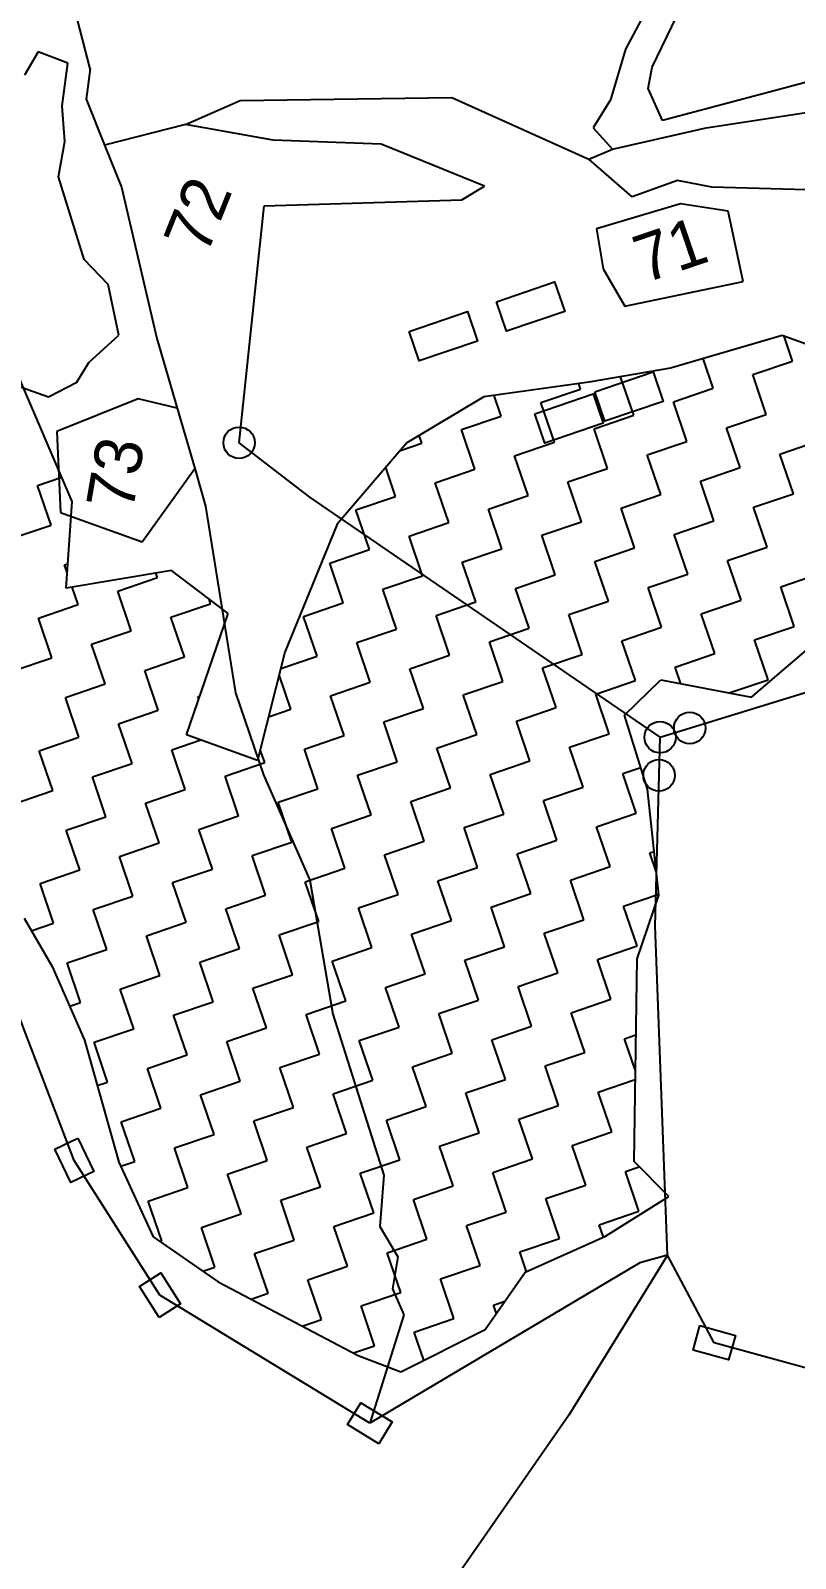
# Model space of a CAD drawing. Header units: metres. Extents: x 322986 to 329400, y 1832749 to 1836820.
# Drawn here: x 326050 to 326343, y 1833876 to 1834461 of the extents above; entities that cross this region are included whole.
import ezdxf

# ---------------------------------------------------------------- set-up
doc = ezdxf.new("R2010")
doc.units = ezdxf.units.M
doc.header["$MEASUREMENT"] = 0
for name, color, linetype in [('OTHERS', 1, 'Continuous'), ('POLY_HATCH', 12, 'Continuous'), ('POLY_PARCEL', 6, 'Continuous'), ('POLY_WATER', 4, 'Continuous'), ('TEXT_PARCEL', 7, 'Continuous'), ('V_BOUND_LINE', 7, 'Continuous')]:
    doc.layers.add(name, color=color, linetype=linetype)
doc.styles.add('TEXT_MAP', font='')
doc.styles.get('TEXT_MAP').set_extended_font_data('Kruti Dev 050')

msp = doc.modelspace()

# ---------------------------------------------------------------- linework, layer by layer
for points in [[(326067.91, 1834037.14), (326073.97, 1834024.42), (326065.17, 1834020.23), (326059.11, 1834032.95)], [(326099.02, 1833968.55), (326091.46, 1833980.43), (326099.68, 1833985.66), (326107.24, 1833973.78)], [(326306.25, 1833965.44), (326319.83, 1833961.68), (326317.23, 1833952.29), (326303.65, 1833956.05)], [(326183.26, 1833920.21), (326171.24, 1833927.54), (326176.31, 1833935.86), (326188.34, 1833928.52)]]:
    msp.add_lwpolyline(points, close=True)
for centre in [(326129.69, 1834303.47), (326302.35, 1834194.25), (326290.99, 1834190.74), (326290.6, 1834176.12)]:
    msp.add_circle(centre, 6.03)
at = {"layer": 'OTHERS'}
for points in [[(326228.25, 1834357.45), (326250.59, 1834365.05), (326254.43, 1834353.77), (326232.09, 1834346.16)], [(326194.85, 1834346.07), (326217.18, 1834353.68), (326221.03, 1834342.39), (326198.69, 1834334.79)], [(326266.02, 1834323.02), (326288.36, 1834330.63), (326292.2, 1834319.34), (326269.87, 1834311.74)], [(326242.95, 1834314.6), (326265.28, 1834322.21), (326269.13, 1834310.92), (326246.79, 1834303.31)]]:
    msp.add_lwpolyline(points, close=True, dxfattribs=at)
at = {"layer": 'POLY_HATCH'}
for p, q in [((326337.7, 1834344.54), (326294.92, 1834332.09)), ((326392.66, 1834324.77), (326337.7, 1834344.54)), ((326065.71, 1834281.01), (326043.6, 1834332.58)), ((326294.92, 1834332.09), (326263.72, 1834326.62)), ((326263.72, 1834326.62), (326223.44, 1834321.09)), ((326223.44, 1834321.09), (326193.95, 1834303.47)), ((326193.95, 1834303.47), (326167.27, 1834272.26)), ((326063.37, 1834247.79), (326065.71, 1834281.01)), ((326167.27, 1834272.26), (326147.24, 1834223.31)), ((326103.82, 1834254.59), (326063.37, 1834247.79)), ((326125.54, 1834238.04), (326103.82, 1834254.59)), ((326109.48, 1834191.66), (326125.54, 1834238.04)), ((326326.03, 1834206.01), (326353.48, 1834229.6)), ((326147.24, 1834223.31), (326136.78, 1834181.87)), ((326277.4, 1834199.15), (326291.3, 1834212.67)), ((326291.3, 1834212.67), (326326.03, 1834206.01)), ((326286.11, 1834170.9), (326277.4, 1834199.15)), ((326136.78, 1834181.87), (326109.48, 1834191.66)), ((326290.54, 1834130.28), (326286.11, 1834170.9)), ((326282.16, 1834105.91), (326290.54, 1834130.28)), ((326047.27, 1834121.38), (326058.1, 1834102.95)), ((326281.01, 1834028.24), (326282.16, 1834105.91)), ((326058.1, 1834102.95), (326070.44, 1834074.72)), ((326070.44, 1834074.72), (326083.62, 1834027.99)), ((326083.62, 1834027.99), (326096.69, 1833999.41)), ((326294.34, 1834014.9), (326281.01, 1834028.24)), ((326270.11, 1833999.67), (326294.34, 1834014.9)), ((326096.69, 1833999.41), (326121.68, 1833982.16)), ((326239.32, 1833985.86), (326270.11, 1833999.67)), ((326224.02, 1833963.98), (326239.32, 1833985.86)), ((326121.68, 1833982.16), (326175.24, 1833954.03)), ((326191.62, 1833947.79), (326224.02, 1833963.98)), ((326175.24, 1833954.03), (326191.62, 1833947.79))]:
    msp.add_line(p, q, dxfattribs=at)
at = {"layer": 'POLY_HATCH', "linetype": 'Continuous'}
for p, q in [((326341.72, 1834334.75), (326338.48, 1834344.26)), ((326311.3, 1834324.39), (326307.44, 1834335.74)), ((326326.51, 1834329.57), (326341.72, 1834334.75)), ((326280.89, 1834314.03), (326275.87, 1834328.75)), ((326331.69, 1834314.36), (326326.51, 1834329.57)), ((326245.29, 1834318.88), (326260.5, 1834324.06)), ((326260.5, 1834324.06), (326259.81, 1834326.08)), ((326296.09, 1834319.21), (326311.3, 1834324.39)), ((326230.08, 1834313.71), (326227.38, 1834321.63)), ((326250.47, 1834303.68), (326245.29, 1834318.88)), ((326301.27, 1834304.01), (326296.09, 1834319.21)), ((326214.87, 1834308.53), (326230.08, 1834313.71)), ((326265.68, 1834308.86), (326280.89, 1834314.03)), ((326316.48, 1834309.18), (326331.69, 1834314.36)), ((326199.66, 1834303.35), (326198.66, 1834306.28)), ((326220.05, 1834293.32), (326214.87, 1834308.53)), ((326270.86, 1834293.65), (326265.68, 1834308.86)), ((326321.66, 1834293.98), (326316.48, 1834309.18)), ((326191.46, 1834300.55), (326199.66, 1834303.35)), ((326235.26, 1834298.5), (326250.47, 1834303.68)), ((326286.06, 1834298.83), (326301.27, 1834304.01)), ((326336.87, 1834299.15), (326352.08, 1834304.33)), ((326342.05, 1834283.95), (326336.87, 1834299.15)), ((326189.63, 1834282.96), (326185.87, 1834294.01)), ((326204.84, 1834288.14), (326220.05, 1834293.32)), ((326240.44, 1834283.29), (326235.26, 1834298.5)), ((326255.65, 1834288.47), (326270.86, 1834293.65)), ((326291.24, 1834283.62), (326286.06, 1834298.83)), ((326306.45, 1834288.8), (326321.66, 1834293.98)), ((326052.43, 1834287.15), (326061.72, 1834290.32)), ((326210.02, 1834272.93), (326204.84, 1834288.14)), ((326260.83, 1834273.26), (326255.65, 1834288.47)), ((326311.63, 1834273.59), (326306.45, 1834288.8)), ((326057.61, 1834271.94), (326052.43, 1834287.15)), ((326174.42, 1834277.78), (326189.63, 1834282.96)), ((326225.23, 1834278.11), (326240.44, 1834283.29)), ((326276.04, 1834278.44), (326291.24, 1834283.62)), ((326326.84, 1834278.77), (326342.05, 1834283.95)), ((326179.6, 1834262.57), (326174.42, 1834277.78)), ((326230.41, 1834262.9), (326225.23, 1834278.11)), ((326281.21, 1834263.23), (326276.04, 1834278.44)), ((326332.02, 1834263.56), (326326.84, 1834278.77)), ((326042.4, 1834266.76), (326057.61, 1834271.94)), ((326194.81, 1834267.75), (326210.02, 1834272.93)), ((326245.62, 1834268.08), (326260.83, 1834273.26)), ((326296.42, 1834268.41), (326311.63, 1834273.59)), ((326199.99, 1834252.54), (326194.81, 1834267.75)), ((326250.8, 1834252.87), (326245.62, 1834268.08)), ((326301.6, 1834253.2), (326296.42, 1834268.41)), ((326164.4, 1834257.39), (326179.6, 1834262.57)), ((326215.2, 1834257.72), (326230.41, 1834262.9)), ((326266.01, 1834258.05), (326281.21, 1834263.23)), ((326271.19, 1834242.84), (326266.01, 1834258.05)), ((326316.81, 1834258.38), (326332.02, 1834263.56)), ((326321.99, 1834243.17), (326316.81, 1834258.38)), ((326062.79, 1834256.73), (326064.03, 1834257.16)), ((326063.79, 1834253.78), (326062.79, 1834256.73)), ((326098.38, 1834251.88), (326097.8, 1834253.58)), ((326169.57, 1834242.18), (326164.4, 1834257.39)), ((326184.78, 1834247.36), (326199.99, 1834252.54)), ((326220.38, 1834242.51), (326215.2, 1834257.72)), ((326235.59, 1834247.69), (326250.8, 1834252.87)), ((326286.39, 1834248.02), (326301.6, 1834253.2)), ((326337.2, 1834248.35), (326352.41, 1834253.53)), ((326067.96, 1834241.53), (326065.7, 1834248.18)), ((326083.17, 1834246.7), (326098.38, 1834251.88)), ((326088.35, 1834231.5), (326083.17, 1834246.7)), ((326189.96, 1834232.15), (326184.78, 1834247.36)), ((326240.77, 1834232.48), (326235.59, 1834247.69)), ((326291.57, 1834232.81), (326286.39, 1834248.02)), ((326342.38, 1834233.14), (326337.2, 1834248.35)), ((326052.76, 1834236.35), (326067.96, 1834241.53)), ((326103.56, 1834236.68), (326118.77, 1834241.85)), ((326118.77, 1834241.85), (326118.15, 1834243.67)), ((326154.37, 1834237), (326169.57, 1834242.18)), ((326205.17, 1834237.33), (326220.38, 1834242.51)), ((326255.98, 1834237.66), (326271.19, 1834242.84)), ((326306.78, 1834237.99), (326321.99, 1834243.17)), ((326057.93, 1834221.14), (326052.76, 1834236.35)), ((326108.74, 1834221.47), (326103.56, 1834236.68)), ((326159.55, 1834221.8), (326154.37, 1834237)), ((326210.35, 1834222.12), (326205.17, 1834237.33)), ((326261.16, 1834222.45), (326255.98, 1834237.66)), ((326311.96, 1834222.78), (326306.78, 1834237.99)), ((326073.14, 1834226.32), (326088.35, 1834231.5)), ((326174.75, 1834226.97), (326189.96, 1834232.15)), ((326225.56, 1834227.3), (326240.77, 1834232.48)), ((326276.36, 1834227.63), (326291.57, 1834232.81)), ((326327.17, 1834227.96), (326342.38, 1834233.14)), ((326078.32, 1834211.11), (326073.14, 1834226.32)), ((326179.93, 1834211.77), (326174.75, 1834226.97)), ((326230.74, 1834212.1), (326225.56, 1834227.3)), ((326281.54, 1834212.42), (326276.36, 1834227.63)), ((326332.35, 1834212.75), (326327.17, 1834227.96)), ((326042.73, 1834215.96), (326057.93, 1834221.14)), ((326093.53, 1834216.29), (326108.74, 1834221.47)), ((326145.66, 1834217.07), (326159.55, 1834221.8)), ((326195.14, 1834216.95), (326210.35, 1834222.12)), ((326245.95, 1834217.27), (326261.16, 1834222.45)), ((326251.13, 1834202.07), (326245.95, 1834217.27)), ((326296.75, 1834217.6), (326311.96, 1834222.78)), ((326298.93, 1834211.21), (326296.75, 1834217.6)), ((326098.71, 1834201.08), (326093.53, 1834216.29)), ((326149.52, 1834201.41), (326145.03, 1834214.58)), ((326164.72, 1834206.59), (326179.93, 1834211.77)), ((326200.32, 1834201.74), (326195.14, 1834216.95)), ((326215.53, 1834206.92), (326230.74, 1834212.1)), ((326266.33, 1834207.24), (326281.54, 1834212.42)), ((326317.4, 1834207.66), (326332.35, 1834212.75)), ((326063.11, 1834205.93), (326078.32, 1834211.11)), ((326068.29, 1834190.72), (326063.11, 1834205.93)), ((326113.92, 1834206.26), (326114.61, 1834206.49)), ((326114.22, 1834205.37), (326113.92, 1834206.26)), ((326169.9, 1834191.38), (326164.72, 1834206.59)), ((326220.71, 1834191.71), (326215.53, 1834206.92)), ((326271.51, 1834192.04), (326266.33, 1834207.24)), ((326083.5, 1834195.9), (326098.71, 1834201.08)), ((326140.98, 1834198.5), (326149.52, 1834201.41)), ((326185.11, 1834196.56), (326200.32, 1834201.74)), ((326235.92, 1834196.89), (326251.13, 1834202.07)), ((326088.68, 1834180.69), (326083.5, 1834195.9)), ((326190.29, 1834181.35), (326185.11, 1834196.56)), ((326241.1, 1834181.68), (326235.92, 1834196.89)), ((326053.08, 1834185.54), (326068.29, 1834190.72)), ((326103.89, 1834185.87), (326115.04, 1834189.67)), ((326154.7, 1834186.2), (326169.9, 1834191.38)), ((326205.5, 1834186.53), (326220.71, 1834191.71)), ((326256.31, 1834186.86), (326271.51, 1834192.04)), ((326058.26, 1834170.33), (326053.08, 1834185.54)), ((326109.07, 1834170.66), (326103.89, 1834185.87)), ((326139.49, 1834181.02), (326137.81, 1834185.95)), ((326159.87, 1834170.99), (326154.7, 1834186.2)), ((326210.68, 1834171.32), (326205.5, 1834186.53)), ((326261.48, 1834171.65), (326256.31, 1834186.86)), ((326073.47, 1834175.51), (326088.68, 1834180.69)), ((326124.28, 1834175.84), (326139.49, 1834181.02)), ((326175.08, 1834176.17), (326190.29, 1834181.35)), ((326180.26, 1834160.96), (326175.08, 1834176.17)), ((326225.89, 1834176.5), (326241.1, 1834181.68)), ((326231.07, 1834161.29), (326225.89, 1834176.5)), ((326276.69, 1834176.83), (326283.56, 1834179.17)), ((326281.87, 1834161.62), (326276.69, 1834176.83)), ((326043.06, 1834165.15), (326058.26, 1834170.33)), ((326078.65, 1834160.3), (326073.47, 1834175.51)), ((326093.86, 1834165.48), (326109.07, 1834170.66)), ((326129.46, 1834160.63), (326124.28, 1834175.84)), ((326144.67, 1834165.81), (326159.87, 1834170.99)), ((326195.47, 1834166.14), (326210.68, 1834171.32)), ((326246.28, 1834166.47), (326261.48, 1834171.65)), ((326099.04, 1834150.27), (326093.86, 1834165.48)), ((326149.84, 1834150.6), (326144.67, 1834165.81)), ((326200.65, 1834150.93), (326195.47, 1834166.14)), ((326251.46, 1834151.26), (326246.28, 1834166.47)), ((326063.44, 1834155.12), (326078.65, 1834160.3)), ((326114.25, 1834155.45), (326129.46, 1834160.63)), ((326165.05, 1834155.78), (326180.26, 1834160.96)), ((326215.86, 1834156.11), (326231.07, 1834161.29)), ((326266.66, 1834156.44), (326281.87, 1834161.62)), ((326068.62, 1834139.92), (326063.44, 1834155.12)), ((326119.43, 1834140.24), (326114.25, 1834155.45)), ((326170.23, 1834140.57), (326165.05, 1834155.78)), ((326221.04, 1834140.9), (326215.86, 1834156.11)), ((326271.84, 1834141.23), (326266.66, 1834156.44)), ((326083.83, 1834145.09), (326099.04, 1834150.27)), ((326134.64, 1834145.42), (326149.84, 1834150.6)), ((326185.44, 1834145.75), (326200.65, 1834150.93)), ((326236.25, 1834146.08), (326251.46, 1834151.26)), ((326287.05, 1834146.41), (326288.72, 1834146.98)), ((326089.01, 1834129.89), (326083.83, 1834145.09)), ((326139.82, 1834130.21), (326134.64, 1834145.42)), ((326190.62, 1834130.54), (326185.44, 1834145.75)), ((326241.43, 1834130.87), (326236.25, 1834146.08)), ((326256.63, 1834136.05), (326271.84, 1834141.23)), ((326289.6, 1834138.93), (326287.05, 1834146.41)), ((326053.41, 1834134.74), (326068.62, 1834139.92)), ((326104.22, 1834135.07), (326119.43, 1834140.24)), ((326109.4, 1834119.86), (326104.22, 1834135.07)), ((326155.02, 1834135.39), (326170.23, 1834140.57)), ((326160.2, 1834120.19), (326155.02, 1834135.39)), ((326205.83, 1834135.72), (326221.04, 1834140.9)), ((326211.01, 1834120.51), (326205.83, 1834135.72)), ((326261.81, 1834120.84), (326256.63, 1834136.05)), ((326058.59, 1834119.53), (326053.41, 1834134.74)), ((326073.8, 1834124.71), (326089.01, 1834129.89)), ((326124.61, 1834125.04), (326139.82, 1834130.21)), ((326175.41, 1834125.36), (326190.62, 1834130.54)), ((326226.22, 1834125.69), (326241.43, 1834130.87)), ((326277.02, 1834126.02), (326290.51, 1834130.61)), ((326078.98, 1834109.5), (326073.8, 1834124.71)), ((326129.79, 1834109.83), (326124.61, 1834125.04)), ((326180.59, 1834110.16), (326175.41, 1834125.36)), ((326231.4, 1834110.48), (326226.22, 1834125.69)), ((326282.2, 1834110.81), (326277.02, 1834126.02)), ((326050.06, 1834116.62), (326058.59, 1834119.53)), ((326094.19, 1834114.68), (326109.4, 1834119.86)), ((326144.99, 1834115.01), (326160.2, 1834120.19)), ((326195.8, 1834115.34), (326211.01, 1834120.51)), ((326246.6, 1834115.66), (326261.81, 1834120.84)), ((326099.37, 1834099.47), (326094.19, 1834114.68)), ((326150.17, 1834099.8), (326144.99, 1834115.01)), ((326200.98, 1834100.13), (326195.8, 1834115.34)), ((326251.78, 1834100.46), (326246.6, 1834115.66)), ((326063.77, 1834104.32), (326078.98, 1834109.5)), ((326114.58, 1834104.65), (326129.79, 1834109.83)), ((326165.38, 1834104.98), (326180.59, 1834110.16)), ((326216.19, 1834105.31), (326231.4, 1834110.48)), ((326266.99, 1834105.63), (326282.2, 1834110.81)), ((326068.95, 1834089.11), (326063.77, 1834104.32)), ((326119.76, 1834089.44), (326114.58, 1834104.65)), ((326170.56, 1834089.77), (326165.38, 1834104.98)), ((326185.77, 1834094.95), (326200.98, 1834100.13)), ((326221.37, 1834090.1), (326216.19, 1834105.31)), ((326236.58, 1834095.28), (326251.78, 1834100.46)), ((326272.17, 1834090.43), (326266.99, 1834105.63)), ((326084.16, 1834094.29), (326099.37, 1834099.47)), ((326089.34, 1834079.08), (326084.16, 1834094.29)), ((326134.97, 1834094.62), (326150.17, 1834099.8)), ((326140.14, 1834079.41), (326134.97, 1834094.62)), ((326190.95, 1834079.74), (326185.77, 1834094.95)), ((326241.75, 1834080.07), (326236.58, 1834095.28)), ((326064.77, 1834087.69), (326068.95, 1834089.11)), ((326104.55, 1834084.26), (326119.76, 1834089.44)), ((326155.35, 1834084.59), (326170.56, 1834089.77)), ((326206.16, 1834084.92), (326221.37, 1834090.1)), ((326256.96, 1834085.25), (326272.17, 1834090.43)), ((326109.73, 1834069.05), (326104.55, 1834084.26)), ((326160.53, 1834069.38), (326155.35, 1834084.59)), ((326211.34, 1834069.71), (326206.16, 1834084.92)), ((326262.14, 1834070.04), (326256.96, 1834085.25)), ((326074.13, 1834073.9), (326089.34, 1834079.08)), ((326124.94, 1834074.23), (326140.14, 1834079.41)), ((326175.74, 1834074.56), (326190.95, 1834079.74)), ((326226.55, 1834074.89), (326241.75, 1834080.07)), ((326277.35, 1834075.22), (326281.72, 1834076.71)), ((326079.31, 1834058.69), (326074.13, 1834073.9)), ((326130.11, 1834059.02), (326124.94, 1834074.23)), ((326180.92, 1834059.35), (326175.74, 1834074.56)), ((326231.73, 1834059.68), (326226.55, 1834074.89)), ((326281.52, 1834062.97), (326277.35, 1834075.22)), ((326094.52, 1834063.87), (326109.73, 1834069.05)), ((326145.32, 1834064.2), (326160.53, 1834069.38)), ((326196.13, 1834064.53), (326211.34, 1834069.71)), ((326246.93, 1834064.86), (326262.14, 1834070.04)), ((326252.11, 1834049.65), (326246.93, 1834064.86)), ((326099.7, 1834048.66), (326094.52, 1834063.87)), ((326114.91, 1834053.84), (326130.11, 1834059.02)), ((326150.5, 1834048.99), (326145.32, 1834064.2)), ((326165.71, 1834054.17), (326180.92, 1834059.35)), ((326201.31, 1834049.32), (326196.13, 1834064.53)), ((326216.52, 1834054.5), (326231.73, 1834059.68)), ((326267.32, 1834054.83), (326281.47, 1834059.65)), ((326075.34, 1834057.34), (326079.31, 1834058.69)), ((326120.09, 1834038.63), (326114.91, 1834053.84)), ((326170.89, 1834038.96), (326165.71, 1834054.17)), ((326221.7, 1834039.29), (326216.52, 1834054.5)), ((326272.5, 1834039.62), (326267.32, 1834054.83)), ((326084.49, 1834043.48), (326099.7, 1834048.66)), ((326135.29, 1834043.81), (326150.5, 1834048.99)), ((326186.1, 1834044.14), (326201.31, 1834049.32)), ((326236.9, 1834044.47), (326252.11, 1834049.65)), ((326089.67, 1834028.28), (326084.49, 1834043.48)), ((326140.47, 1834028.6), (326135.29, 1834043.81)), ((326191.28, 1834028.93), (326186.1, 1834044.14)), ((326242.08, 1834029.26), (326236.9, 1834044.47)), ((326104.88, 1834033.45), (326120.09, 1834038.63)), ((326155.68, 1834033.78), (326170.89, 1834038.96)), ((326206.49, 1834034.11), (326221.7, 1834039.29)), ((326257.29, 1834034.44), (326272.5, 1834039.62)), ((326110.06, 1834018.25), (326104.88, 1834033.45)), ((326160.86, 1834018.57), (326155.68, 1834033.78)), ((326211.67, 1834018.9), (326206.49, 1834034.11)), ((326262.47, 1834019.23), (326257.29, 1834034.44)), ((326084.32, 1834026.46), (326089.67, 1834028.28)), ((326125.26, 1834023.43), (326140.47, 1834028.6)), ((326176.07, 1834023.75), (326191.28, 1834028.93)), ((326226.87, 1834024.08), (326242.08, 1834029.26)), ((326232.05, 1834008.87), (326226.87, 1834024.08)), ((326277.68, 1834024.41), (326283.01, 1834026.23)), ((326282.86, 1834009.2), (326277.68, 1834024.41)), ((326094.85, 1834013.07), (326110.06, 1834018.25)), ((326130.44, 1834008.22), (326125.26, 1834023.43)), ((326145.65, 1834013.4), (326160.86, 1834018.57)), ((326181.25, 1834008.55), (326176.07, 1834023.75)), ((326196.46, 1834013.72), (326211.67, 1834018.9)), ((326247.26, 1834014.05), (326262.47, 1834019.23)), ((326100.03, 1833997.86), (326094.85, 1834013.07)), ((326150.83, 1833998.19), (326145.65, 1834013.4)), ((326201.64, 1833998.52), (326196.46, 1834013.72)), ((326252.44, 1833998.84), (326247.26, 1834014.05)), ((326115.24, 1834003.04), (326130.44, 1834008.22)), ((326166.04, 1834003.37), (326181.25, 1834008.55)), ((326216.85, 1834003.7), (326232.05, 1834008.87)), ((326267.65, 1834004.02), (326282.86, 1834009.2)), ((326120.41, 1833987.83), (326115.24, 1834003.04)), ((326171.22, 1833988.16), (326166.04, 1834003.37)), ((326222.02, 1833988.49), (326216.85, 1834003.7)), ((326269.26, 1833999.29), (326267.65, 1834004.02)), ((326099.3, 1833997.61), (326100.03, 1833997.86)), ((326135.62, 1833993.01), (326150.83, 1833998.19)), ((326186.43, 1833993.34), (326201.64, 1833998.52)), ((326237.23, 1833993.67), (326252.44, 1833998.84)), ((326140.8, 1833977.8), (326135.62, 1833993.01)), ((326191.61, 1833978.13), (326186.43, 1833993.34)), ((326239.82, 1833986.08), (326237.23, 1833993.67)), ((326115.76, 1833986.24), (326120.41, 1833987.83)), ((326156.01, 1833982.98), (326171.22, 1833988.16)), ((326161.19, 1833967.77), (326156.01, 1833982.98)), ((326206.82, 1833983.31), (326222.02, 1833988.49)), ((326212, 1833968.1), (326206.82, 1833983.31)), ((326134.24, 1833975.56), (326140.8, 1833977.8)), ((326176.4, 1833972.95), (326191.61, 1833978.13)), ((326181.58, 1833957.74), (326176.4, 1833972.95)), ((326227.2, 1833973.28), (326231.56, 1833974.76)), ((326228.29, 1833970.08), (326227.2, 1833973.28)), ((326153.84, 1833965.27), (326161.19, 1833967.77)), ((326196.79, 1833962.92), (326212, 1833968.1)), ((326200.44, 1833952.2), (326196.79, 1833962.92)), ((326173.45, 1833954.97), (326181.58, 1833957.74))]:
    msp.add_line(p, q, dxfattribs=at)
at = {"layer": 'POLY_PARCEL'}
for p, q in [((326072.6, 1834446.63), (326065.83, 1834472.86)), ((326052.63, 1834453.15), (326047.41, 1834444.27)), ((326064.06, 1834448.8), (326052.63, 1834453.15)), ((326061.95, 1834432.47), (326064.06, 1834448.8)), ((326072.6, 1834446.63), (326071.07, 1834435.02)), ((326071.07, 1834435.02), (326078.1, 1834417.47)), ((326109.18, 1834425.37), (326130.08, 1834434.48)), ((326130.08, 1834434.48), (326211.19, 1834435.63)), ((326211.19, 1834435.63), (326263.71, 1834412.05)), ((326062.88, 1834418.87), (326061.95, 1834432.47)), ((326109.18, 1834425.37), (326078.1, 1834417.47)), ((326142.74, 1834419.31), (326109.18, 1834425.37)), ((326060.42, 1834405.25), (326062.88, 1834418.87)), ((326078.1, 1834417.47), (326084.57, 1834401.3)), ((326184.12, 1834417.81), (326142.74, 1834419.31)), ((326223.7, 1834401.75), (326184.12, 1834417.81)), ((326263.71, 1834412.05), (326272.73, 1834415.88)), ((326280.23, 1834397.71), (326263.71, 1834412.05)), ((326070.31, 1834373.68), (326060.42, 1834405.25)), ((326084.57, 1834401.3), (326098.22, 1834343.44)), ((326215.02, 1834396.47), (326223.7, 1834401.75)), ((326297.72, 1834403.95), (326280.23, 1834397.71)), ((326310.83, 1834401.32), (326297.72, 1834403.95)), ((326408.36, 1834398.75), (326310.83, 1834401.32)), ((326129.69, 1834303.47), (326139.31, 1834394.16)), ((326139.31, 1834394.16), (326215.02, 1834396.47)), ((326298.78, 1834395.03), (326266.59, 1834385.42)), ((326317.02, 1834392.14), (326298.78, 1834395.03)), ((326322.87, 1834365.28), (326317.02, 1834392.14)), ((326266.59, 1834385.42), (326269.12, 1834370.02)), ((326079.56, 1834364.05), (326070.31, 1834373.68)), ((326269.12, 1834370.02), (326277.45, 1834355.81)), ((326083.6, 1834344.7), (326079.56, 1834364.05)), ((326277.45, 1834355.81), (326322.87, 1834365.28)), ((326072.09, 1834334.25), (326083.6, 1834344.7)), ((326098.22, 1834343.44), (326105.98, 1834316.72)), ((326067.54, 1834326.73), (326072.09, 1834334.25)), ((326044.75, 1834325.22), (326056.69, 1834321.05)), ((326056.69, 1834321.05), (326067.54, 1834326.73)), ((326091.03, 1834320.33), (326059.85, 1834307.85)), ((326105.98, 1834316.72), (326091.03, 1834320.33)), ((326105.98, 1834316.72), (326112.67, 1834293.64)), ((326059.85, 1834307.85), (326061.26, 1834276.81)), ((326156.76, 1834282.71), (326129.69, 1834303.47)), ((326092.58, 1834265.58), (326112.67, 1834293.64)), ((326112.67, 1834293.64), (326116.86, 1834279.22)), ((326290.99, 1834190.74), (326156.76, 1834282.71)), ((326061.26, 1834276.81), (326092.58, 1834265.58)), ((326116.86, 1834279.22), (326128.3, 1834207.71)), ((326290.99, 1834190.74), (326395.56, 1834223)), ((326128.3, 1834207.71), (326139, 1834176.27)), ((326289.06, 1834118.5), (326290.99, 1834190.74)), ((326139, 1834176.27), (326156.77, 1834135.94)), ((326156.77, 1834135.94), (326165.55, 1834084.69)), ((326293.81, 1833992.38), (326289.06, 1834118.5)), ((326066.54, 1834028.69), (326037.04, 1834105.46)), ((326165.55, 1834084.69), (326185.14, 1834023.01)), ((326099.35, 1833977.1), (326066.54, 1834028.69)), ((326185.14, 1834023.01), (326183.57, 1834003.32)), ((326183.57, 1834003.32), (326190.53, 1833991.78)), ((326283.27, 1833989.47), (326179.79, 1833928.03)), ((326190.53, 1833991.78), (326188.43, 1833979.57)), ((326293.81, 1833992.38), (326283.27, 1833989.47)), ((326179.79, 1833928.03), (326099.35, 1833977.1)), ((326188.43, 1833979.57), (326192.84, 1833969.58)), ((326192.84, 1833969.58), (326179.79, 1833928.03))]:
    msp.add_line(p, q, dxfattribs=at)
at = {"layer": 'POLY_WATER'}
for p, q in [((326287.99, 1834447.29), (326324.94, 1834523.97)), ((326311.78, 1834517.57), (326277.67, 1834454.23)), ((326277.67, 1834454.23), (326272.03, 1834434.74)), ((326286.45, 1834439.1), (326287.99, 1834447.29)), ((326374.04, 1834448.7), (326335.25, 1834438.42)), ((326272.03, 1834434.74), (326265.32, 1834424.09)), ((326291.88, 1834426.86), (326286.45, 1834439.1)), ((326335.25, 1834438.42), (326291.88, 1834426.86)), ((326308.6, 1834424.05), (326394.41, 1834437.24)), ((326265.32, 1834424.09), (326272.73, 1834415.88)), ((326272.73, 1834415.88), (326308.6, 1834424.05))]:
    msp.add_line(p, q, dxfattribs=at)
at = {"layer": 'V_BOUND_LINE'}
for p, q in [((326293.81, 1833992.38), (326255.98, 1833931.19)), ((326311.74, 1833958.86), (326293.81, 1833992.38)), ((326351.32, 1833947.92), (326311.74, 1833958.86)), ((326255.98, 1833931.19), (326210.05, 1833865.07))]:
    msp.add_line(p, q, dxfattribs=at)

# ---------------------------------------------------------------- texts
at = {"layer": 'TEXT_PARCEL', "style": 'TEXT_MAP'}
for s, rotation, p in [('72', 68.17941, (326117.22, 1834374.87)), ('71', 18.80592, (326284.95, 1834364.47)), ('73', 80.17403, (326088.9, 1834276.87))]:
    msp.add_text(s, height=18.217, rotation=rotation, dxfattribs=at).set_placement(p)

doc.saveas('drawing.dxf')
